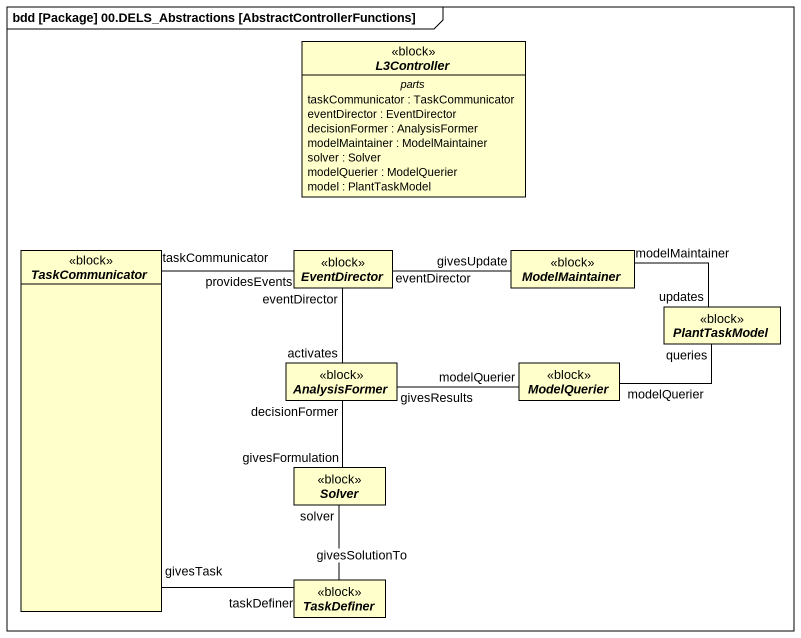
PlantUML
@startuml
mainframe bdd [Package] 00.DELS_Abstractions [AbstractControllerFunctions]
hide circle
hide empty members
abstract class L3Controller <<block>> {
  -- parts --
  taskCommunicator : TaskCommunicator
  eventDirector : EventDirector
  decisionFormer : AnalysisFormer
  modelMaintainer : ModelMaintainer
  solver : Solver
  modelQuerier : ModelQuerier
  model : PlantTaskModel
}
abstract class TaskCommunicator <<block>>
abstract class EventDirector <<block>>
abstract class ModelMaintainer <<block>>
abstract class PlantTaskModel <<block>>
abstract class AnalysisFormer <<block>>
abstract class ModelQuerier <<block>>
abstract class Solver <<block>>
abstract class TaskDefiner <<block>>
TaskCommunicator "taskCommunicator" -up- "providesEvents" EventDirector
EventDirector "eventDirector" -right- "givesUpdate" ModelMaintainer
EventDirector "eventDirector" -- "activates" AnalysisFormer
ModelMaintainer "modelMaintainer" -right- "updates" PlantTaskModel
AnalysisFormer "givesResults" -right- "modelQuerier" ModelQuerier
AnalysisFormer "decisionFormer" -- "givesFormulation" Solver
ModelQuerier "modelQuerier" -right- "queries" PlantTaskModel
Solver "solver" -- "givesSolutionTo" TaskDefiner
TaskDefiner "taskDefiner" -up- "givesTask" TaskCommunicator
@enduml
